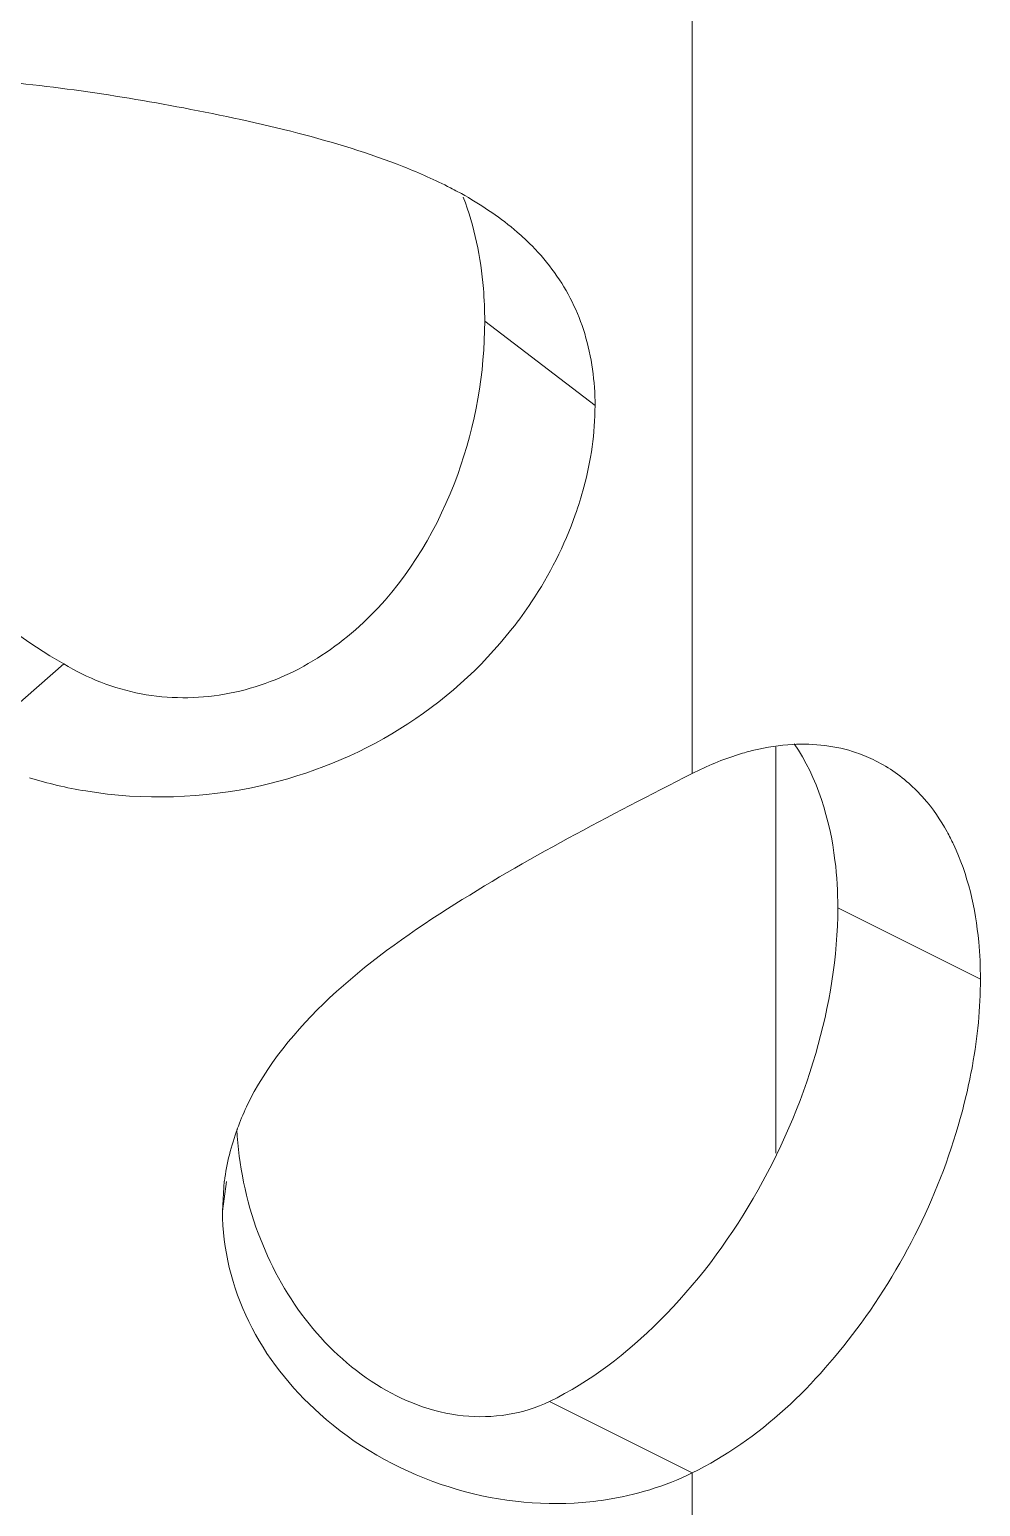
# Model space of a CAD drawing. Header units: millimetres. Extents: x 1177 to 4147, y 93 to 2194.
# Drawn here: x 2701.09 to 2706.04, y 813.98 to 821.66 of the extents above; entities that cross this region are included whole.
import ezdxf

# ---------------------------------------------------------------- set-up
doc = ezdxf.new("R2010")
doc.units = ezdxf.units.MM
doc.header["$LTSCALE"] = 0.1
doc.layers.get('0').update_dxf_attribs({"lineweight": 13})
doc.layers.add('标注', color=251, linetype='Continuous', lineweight=9)

# ---------------------------------------------------------------- blocks, each defined once
blk = doc.blocks.new('02')
for p, q in [((4632.76, 759.54), (4632.76, 765.594)), ((4632.76, 748.29), (4632.76, 754.344))]:
    blk.add_line(p, q)
at = {"layer": '标注'}
for p, q in [((4631.219, 762.902), (4632.039, 762.274)), ((4628.091, 760.355), (4627.348, 759.704)), ((4633.383, 756.719), (4633.383, 759.738)), ((4633.383, 756.719), (4633.383, 759.738)), ((4633.843, 758.544), (4634.903, 758.014)), ((4633.843, 758.544), (4634.903, 758.014)), ((4629.284, 756.512), (4629.27, 756.289)), ((4629.284, 756.512), (4629.27, 756.289)), ((4629.301, 756.51), (4629.27, 756.289)), ((4629.301, 756.51), (4629.27, 756.289)), ((4631.7, 754.875), (4632.76, 754.344)), ((4631.7, 754.875), (4632.76, 754.344))]:
    blk.add_line(p, q, dxfattribs=at)
blk.add_arc((4631.209, 756.234), 1.946, 154.753, 159.9756, dxfattribs=at)
blk.add_arc((4631.209, 756.234), 1.946, 154.753, 159.9756, dxfattribs=at)
for points, knots in [([(4630.617, 764.049), (4630.361, 764.15), (4629.819, 764.314), (4628.729, 764.546), (4627.896, 764.667), (4627.348, 764.704)], [0, 0, 0, 0, 0.246985, 0.506558, 1, 1, 1, 1]), ([(4631.072, 763.834), (4631.037, 763.854), (4630.889, 763.934), (4630.735, 764.002), (4630.617, 764.049)], [0, 0, 0, 0, 0.243279, 1, 1, 1, 1]), ([(4631.219, 762.902), (4631.219, 762.983), (4631.207, 763.295), (4631.143, 763.606), (4631.06, 763.822)], [0, 0, 0, 0, 0.25883, 1, 1, 1, 1]), ([(4631.571, 763.46), (4631.536, 763.496), (4631.383, 763.638), (4631.209, 763.756), (4631.072, 763.834)], [0, 0, 0, 0, 0.242896, 1, 1, 1, 1]), ([(4626.196, 763.398), (4626.196, 762.799), (4626.617, 761.563), (4627.539, 760.668), (4628.091, 760.355)], [0, 0, 0, 0, 0.485697, 1, 1, 1, 1]), ([(4632.039, 762.274), (4632.039, 762.454), (4631.993, 762.806), (4631.837, 763.125), (4631.738, 763.262)], [0, 0, 0, 0, 0.516274, 1, 1, 1, 1]), ([(4628.091, 760.355), (4628.266, 760.248), (4628.66, 760.095), (4629.293, 760.094), (4629.891, 760.31), (4630.554, 760.822), (4631.079, 761.718), (4631.219, 762.517), (4631.219, 762.902)], [0, 0, 0, 0, 0.126239, 0.253462, 0.381711, 0.510421, 0.762592, 1, 1, 1, 1]), ([(4631.892, 761.462), (4631.916, 761.53), (4631.998, 761.793), (4632.039, 762.07), (4632.039, 762.274)], [0, 0, 0, 0, 0.259472, 1, 1, 1, 1]), ([(4631.423, 760.617), (4631.474, 760.681), (4631.663, 760.943), (4631.812, 761.235), (4631.892, 761.462)], [0, 0, 0, 0, 0.253493, 1, 1, 1, 1]), ([(4629.554, 759.45), (4629.917, 759.532), (4630.624, 759.816), (4631.193, 760.324), (4631.423, 760.617)], [0, 0, 0, 0, 0.500039, 1, 1, 1, 1]), ([(4634.124, 759.636), (4634.078, 759.659), (4633.883, 759.741), (4633.666, 759.766), (4633.507, 759.757)], [0, 0, 0, 0, 0.244197, 1, 1, 1, 1]), ([(4634.124, 759.636), (4634.078, 759.659), (4633.883, 759.741), (4633.666, 759.766), (4633.507, 759.757)], [0, 0, 0, 0, 0.244197, 1, 1, 1, 1]), ([(4633.843, 758.544), (4633.843, 758.661), (4633.82, 759.083), (4633.692, 759.509), (4633.519, 759.761)], [0, 0, 0, 0, 0.277223, 1, 1, 1, 1]), ([(4633.843, 758.544), (4633.843, 758.661), (4633.82, 759.083), (4633.692, 759.509), (4633.519, 759.761)], [0, 0, 0, 0, 0.277223, 1, 1, 1, 1]), ([(4633.22, 759.714), (4633.182, 759.705), (4633.024, 759.661), (4632.871, 759.597), (4632.76, 759.54)], [0, 0, 0, 0, 0.240401, 1, 1, 1, 1]), ([(4633.22, 759.714), (4633.182, 759.705), (4633.024, 759.661), (4632.871, 759.597), (4632.76, 759.54)], [0, 0, 0, 0, 0.240401, 1, 1, 1, 1]), ([(4634.483, 759.356), (4634.457, 759.385), (4634.352, 759.495), (4634.225, 759.585), (4634.124, 759.636)], [0, 0, 0, 0, 0.255757, 1, 1, 1, 1]), ([(4634.483, 759.356), (4634.457, 759.385), (4634.352, 759.495), (4634.225, 759.585), (4634.124, 759.636)], [0, 0, 0, 0, 0.255757, 1, 1, 1, 1]), ([(4627.836, 759.508), (4627.973, 759.467), (4628.535, 759.335), (4629.131, 759.355), (4629.554, 759.45)], [0, 0, 0, 0, 0.247904, 1, 1, 1, 1]), ([(4632.76, 759.54), (4632.143, 759.226), (4631.2, 758.739), (4630.058, 757.929), (4629.594, 757.371), (4629.449, 757.064)], [0, 0, 0, 0, 0.495433, 0.757141, 1, 1, 1, 1]), ([(4632.76, 759.54), (4632.143, 759.226), (4631.2, 758.739), (4630.058, 757.929), (4629.594, 757.371), (4629.449, 757.064)], [0, 0, 0, 0, 0.495433, 0.757141, 1, 1, 1, 1]), ([(4634.703, 759.015), (4634.688, 759.046), (4634.627, 759.167), (4634.549, 759.28), (4634.483, 759.356)], [0, 0, 0, 0, 0.259078, 1, 1, 1, 1]), ([(4634.703, 759.015), (4634.688, 759.046), (4634.627, 759.167), (4634.549, 759.28), (4634.483, 759.356)], [0, 0, 0, 0, 0.259078, 1, 1, 1, 1]), ([(4634.903, 758.014), (4634.903, 758.106), (4634.888, 758.447), (4634.81, 758.789), (4634.703, 759.015)], [0, 0, 0, 0, 0.270179, 1, 1, 1, 1]), ([(4634.903, 758.014), (4634.903, 758.106), (4634.888, 758.447), (4634.81, 758.789), (4634.703, 759.015)], [0, 0, 0, 0, 0.270179, 1, 1, 1, 1]), ([(4631.7, 754.875), (4632.004, 755.023), (4632.586, 755.472), (4633.258, 756.369), (4633.716, 757.421), (4633.843, 758.179), (4633.843, 758.544)], [0, 0, 0, 0, 0.229092, 0.487552, 0.752826, 1, 1, 1, 1]), ([(4631.7, 754.875), (4632.004, 755.023), (4632.586, 755.472), (4633.258, 756.369), (4633.716, 757.421), (4633.843, 758.179), (4633.843, 758.544)], [0, 0, 0, 0, 0.229092, 0.487552, 0.752826, 1, 1, 1, 1]), ([(4634.797, 757.148), (4634.814, 757.221), (4634.874, 757.506), (4634.903, 757.798), (4634.903, 758.014)], [0, 0, 0, 0, 0.259711, 1, 1, 1, 1]), ([(4634.797, 757.148), (4634.814, 757.221), (4634.874, 757.506), (4634.903, 757.798), (4634.903, 758.014)], [0, 0, 0, 0, 0.259711, 1, 1, 1, 1]), ([(4632.76, 754.344), (4633.263, 754.59), (4634.147, 755.449), (4634.654, 756.544), (4634.797, 757.148)], [0, 0, 0, 0, 0.474199, 1, 1, 1, 1]), ([(4632.76, 754.344), (4633.263, 754.59), (4634.147, 755.449), (4634.654, 756.544), (4634.797, 757.148)], [0, 0, 0, 0, 0.474199, 1, 1, 1, 1]), ([(4629.27, 756.289), (4629.27, 756.008), (4629.414, 755.433), (4629.778, 754.975), (4629.993, 754.783)], [0, 0, 0, 0, 0.492878, 1, 1, 1, 1]), ([(4629.27, 756.289), (4629.27, 756.008), (4629.414, 755.433), (4629.778, 754.975), (4629.993, 754.783)], [0, 0, 0, 0, 0.492878, 1, 1, 1, 1]), ([(4629.536, 756.125), (4629.62, 755.898), (4629.853, 755.467), (4630.379, 754.97), (4631.037, 754.711), (4631.505, 754.78), (4631.7, 754.875)], [0, 0, 0, 0, 0.26133, 0.51967, 0.766766, 1, 1, 1, 1]), ([(4629.536, 756.125), (4629.62, 755.898), (4629.853, 755.467), (4630.379, 754.97), (4631.037, 754.711), (4631.505, 754.78), (4631.7, 754.875)], [0, 0, 0, 0, 0.26133, 0.51967, 0.766766, 1, 1, 1, 1]), ([(4629.993, 754.783), (4630.252, 754.551), (4630.86, 754.202), (4631.552, 754.102), (4631.885, 754.12)], [0, 0, 0, 0, 0.510314, 1, 1, 1, 1]), ([(4629.993, 754.783), (4630.252, 754.551), (4630.86, 754.202), (4631.552, 754.102), (4631.885, 754.12)], [0, 0, 0, 0, 0.510314, 1, 1, 1, 1]), ([(4631.885, 754.12), (4631.962, 754.125), (4632.263, 754.156), (4632.559, 754.245), (4632.76, 754.344)], [0, 0, 0, 0, 0.256926, 1, 1, 1, 1]), ([(4631.885, 754.12), (4631.962, 754.125), (4632.263, 754.156), (4632.559, 754.245), (4632.76, 754.344)], [0, 0, 0, 0, 0.256926, 1, 1, 1, 1])]:
    blk.add_open_spline(points, degree=3, knots=knots, dxfattribs=at)
for points in [[(4631.738, 763.262), (4631.688, 763.332), (4631.632, 763.398), (4631.571, 763.46)], [(4633.507, 759.757), (4633.411, 759.752), (4633.314, 759.737), (4633.22, 759.714)], [(4633.507, 759.757), (4633.411, 759.752), (4633.314, 759.737), (4633.22, 759.714)], [(4629.381, 756.9), (4629.335, 756.775), (4629.302, 756.644), (4629.285, 756.512)], [(4629.381, 756.9), (4629.335, 756.775), (4629.302, 756.644), (4629.285, 756.512)], [(4629.377, 756.895), (4629.391, 756.633), (4629.445, 756.37), (4629.536, 756.125)], [(4629.377, 756.895), (4629.391, 756.633), (4629.445, 756.37), (4629.536, 756.125)]]:
    blk.add_open_spline(points, degree=3, dxfattribs=at)

msp = doc.modelspace()

# ---------------------------------------------------------------- block references
at = {"xscale": 0.7, "yscale": 0.7, "zscale": 0.7}
msp.add_blockref('02', (-538.3909, 286.1124), dxfattribs=at)

doc.saveas('drawing.dxf')
